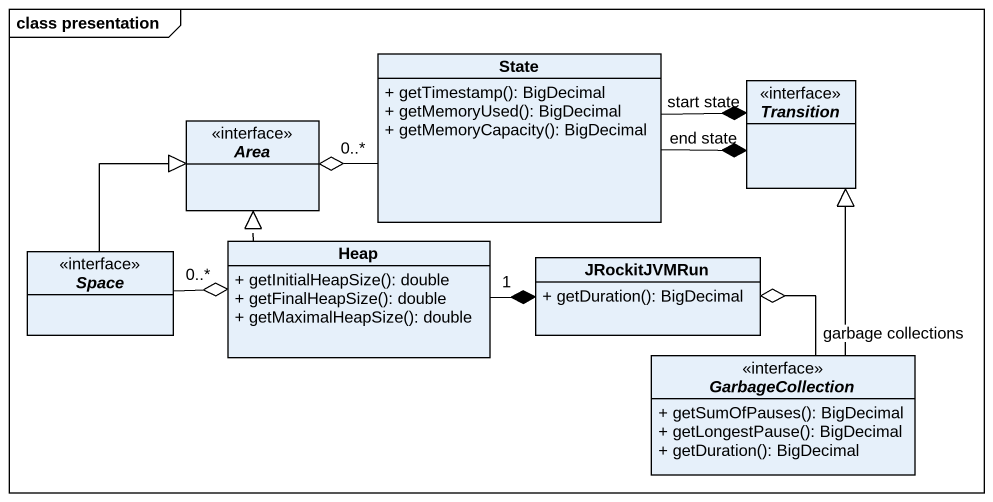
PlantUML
@startuml
mainframe class presentation
hide circle
hide empty members
skinparam classAttributeIconSize 0
class "State" as State_ {
  + getTimestamp(): BigDecimal
  + getMemoryUsed(): BigDecimal
  + getMemoryCapacity(): BigDecimal
}
interface Transition <<interface>>
interface Area <<interface>>
interface Space <<interface>>
class Heap {
  + getInitialHeapSize(): double
  + getFinalHeapSize(): double
  + getMaximalHeapSize(): double
}
class JRockitJVMRun {
  + getDuration(): BigDecimal
}
interface GarbageCollection <<interface>> {
  + getSumOfPauses(): BigDecimal
  + getLongestPause(): BigDecimal
  + getDuration(): BigDecimal
}
State_ -right-* Transition : start state
State_ -right-* Transition : end state
State_ "0..*" -left-o Area
Space -up-|> Area
Space "0..*" -right-o Heap
Heap .up.|> Area
Heap "1" -right-* JRockitJVMRun
GarbageCollection -up-|> Transition
GarbageCollection -up-o JRockitJVMRun : garbage collections
@enduml
